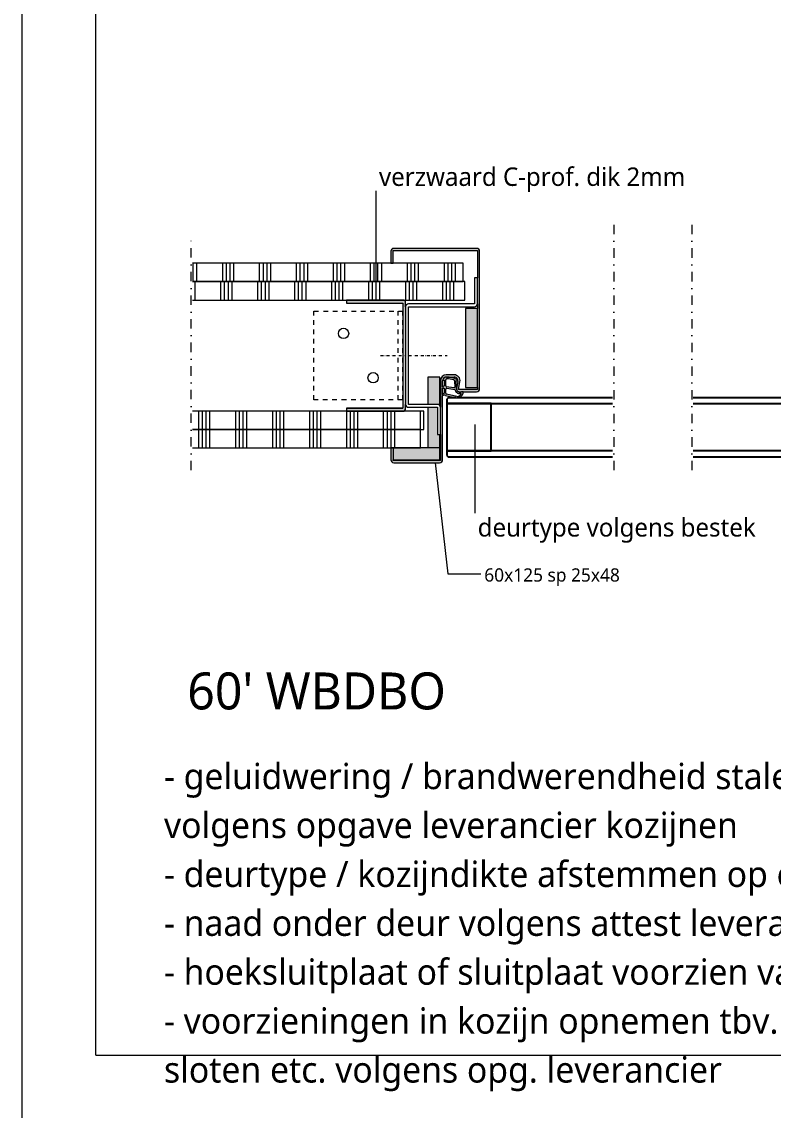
# Model space of a CAD drawing. Header units: millimetres. Extents: x -15087 to -10887, y 4459 to 7429.
# Drawn here: x -12987 to -12479, y 5956 to 6693 of the extents above; entities that cross this region are included whole.
import ezdxf

# ---------------------------------------------------------------- set-up
doc = ezdxf.new("R2010")
doc.units = ezdxf.units.MM
for name, pattern in [('Dash', [6.35, 3.175, -3.175]), ('Dash dot', [15.875, 6.35, -4.7625, 0, -4.7625]), ('Streep-stip _ detail', [4, 2, -1, 0, -1])]:
    doc.linetypes.add(name, pattern=pattern)
for name, color, linetype, lineweight in [('A-ANNO-IDEN', 131, 'Continuous', 18), ('A-DETL', 90, 'Continuous', 13), ('A-DETL-GENF', 92, 'Continuous', 18), ('G-ANNO-TEXT', 231, 'Continuous', 13)]:
    doc.layers.add(name, color=color, linetype=linetype, lineweight=lineweight)
doc.styles.add('Segoe UI_3', font='segoeui.ttf', dxfattribs={"height": 12.5})
doc.styles.add('Segoe UI_4', font='segoeui.ttf', dxfattribs={"height": 9})
doc.styles.add('Segoe UI_6', font='segoeui.ttf', dxfattribs={"height": 25})
doc.styles.add('Segoe UI_7', font='segoeui.ttf', dxfattribs={"height": 17.5})

# ---------------------------------------------------------------- blocks, each defined once
blk = doc.blocks.new('21 cementgebonden plaat - D08-V1-32_2 Binnenkozijnen - Staal')
at = {"layer": 'A-DETL-GENF'}
h = blk.add_hatch(color=256, dxfattribs=at)
h.paths.add_polyline_path([(0, 1.57), (0, 0), (9.02, 0), (9.02, 1.57), (27.5, 1.57), (27.5, 8), (0, 8)])
h.paths.add_polyline_path([(28.71, 0), (48, 0), (48, 8), (29.5, 8), (29.5, 1.57), (29.43, 1.05), (29.23, 0.57), (28.91, 0.16)])
for p, q in [((27.5, 8), (0, 8)), ((48, 8), (29.5, 8)), ((48, 0), (48, 8)), ((0, 0), (9.02, 0)), ((28.71, 0), (48, 0))]:
    blk.add_line(p, q, dxfattribs=at)
blk = doc.blocks.new('40  gipsplaat - D12_5-2957660-32_2 Binnenkozijnen - Staal')
at = {"layer": 'A-DETL-GENF', "lineweight": 13}
h = blk.add_hatch(dxfattribs=at)
h.set_pattern_fill('FP_79', color=256, style=0, pattern_type=2)
h.set_pattern_definition([(90, (12882.56, -6429.3), (-25, 1e-15), []), (90, (12885.06, -6429.3), (-25, 1e-15), []), (90, (12887.56, -6429.3), (-25, 1e-15), []), (90, (12890.06, -6429.3), (-25, 1e-15), [])])
h.paths.add_polyline_path([(155, -12.5), (157.23, -12.5), (157.23, 0), (1, 0), (1, -12.5), (138.33, -12.5)])
at = {"layer": 'A-DETL-GENF'}
for p, q in [((105, 0), (1, 0)), ((105, 0), (1, 0)), ((144, 0), (105, 0)), ((157.23, 0), (144, 0)), ((157.23, 0), (144, 0)), ((157.23, -12.5), (157.23, 0)), ((157.23, -12.5), (157.23, 0)), ((1, -12.5), (155, -12.5)), ((155, -12.5), (157.23, -12.5)), ((155, -12.5), (157.23, -12.5))]:
    blk.add_line(p, q, dxfattribs=at)
blk = doc.blocks.new('40  gipsplaat - D12_5-2957661-32_2 Binnenkozijnen - Staal')
at = {"layer": 'A-DETL-GENF', "lineweight": 13}
h = blk.add_hatch(dxfattribs=at)
h.set_pattern_fill('FP_80', color=256, style=0, pattern_type=2)
h.set_pattern_definition([(90, (12882.56, -6416.8), (-25, 1e-15), []), (90, (12885.06, -6416.8), (-25, 1e-15), []), (90, (12887.56, -6416.8), (-25, 1e-15), []), (90, (12890.06, -6416.8), (-25, 1e-15), [])])
h.paths.add_polyline_path([(155, -12.5), (155, 0), (1, 0), (1, -12.5), (138.33, -12.5)])
at = {"layer": 'A-DETL-GENF'}
for p, q in [((155, 0), (1, 0)), ((155, 0), (1, 0)), ((155, -12.5), (155, 0)), ((155, -12.5), (155, 0)), ((1, -12.5), (135, -12.5)), ((1, -12.5), (135, -12.5)), ((135, -12.5), (155, -12.5))]:
    blk.add_line(p, q, dxfattribs=at)
blk = doc.blocks.new('40  gipsplaat - D12_5-2957662-32_2 Binnenkozijnen - Staal')
at = {"layer": 'A-DETL-GENF', "lineweight": 13}
h = blk.add_hatch(dxfattribs=at)
h.set_pattern_fill('FP_81', color=256, style=0, pattern_type=2)
h.set_pattern_definition([(270, (-12697.56, 6504.3), (25, 1e-15), []), (270, (-12700.06, 6504.3), (25, 1e-15), []), (270, (-12702.56, 6504.3), (25, 1e-15), []), (270, (-12705.06, 6504.3), (25, 1e-15), [])])
h.paths.add_polyline_path([(84.22, 0), (0, 0), (0, -12.5), (184, -12.5), (184, 0)])
at = {"layer": 'A-DETL-GENF'}
for p, q in [((41, 0), (0, 0)), ((0, 0), (0, -12.5)), ((41, 0), (0, 0)), ((0, 0), (0, -12.5)), ((80, 0), (41, 0)), ((184, 0), (80, 0)), ((184, 0), (80, 0)), ((0, -12.5), (1.15, -12.5)), ((0, -12.5), (1.15, -12.5)), ((1.15, -12.5), (184, -12.5))]:
    blk.add_line(p, q, dxfattribs=at)
blk = doc.blocks.new('40  gipsplaat - D12_5-2957663-32_2 Binnenkozijnen - Staal')
at = {"layer": 'A-DETL-GENF', "lineweight": 13}
h = blk.add_hatch(dxfattribs=at)
h.set_pattern_fill('FP_82', color=256, style=0, pattern_type=2)
h.set_pattern_definition([(270, (-12698.71, 6516.8), (25, 1e-15), []), (270, (-12701.21, 6516.8), (25, 1e-15), []), (270, (-12703.71, 6516.8), (25, 1e-15), []), (270, (-12706.21, 6516.8), (25, 1e-15), [])])
h.paths.add_polyline_path([(7.96, 0), (0, 0), (0, -12.5), (182.85, -12.5), (182.85, 0), (47.35, 0)])
at = {"layer": 'A-DETL-GENF'}
for p, q in [((182.85, 0), (0, 0)), ((0, 0), (0, -12.5)), ((182.85, 0), (0, 0)), ((0, 0), (0, -12.5)), ((0, -12.5), (47.35, -12.5)), ((0, -12.5), (47.35, -12.5)), ((47.35, -12.5), (48.85, -12.5)), ((48.85, -12.5), (182.85, -12.5)), ((48.85, -12.5), (182.85, -12.5))]:
    blk.add_line(p, q, dxfattribs=at)
blk = doc.blocks.new('22 verzwaard metalstud profiel - 75 mm-2059195-32_2 Binnenkozijnen - Staal')
at = {"layer": 'A-DETL-GENF'}
blk.add_hatch(color=256, dxfattribs=at).paths.add_polyline_path([(37.5, -40), (37.5, -1), (36.5, 0), (-36.5, 0), (-37.5, -1), (-37.5, -40), (-35.5, -40), (-35.5, -2), (35.5, -2), (35.5, -40)])
for p, q in [((-36.5, 0), (-37.5, -1)), ((-37.5, -1), (-36.5, 0)), ((-33, 0), (-36.5, 0)), ((-33, 0), (-36.5, 0)), ((36.5, 0), (33, 0)), ((36.5, 0), (33, 0)), ((37.5, -1), (36.5, 0)), ((-37.5, -1), (-37.5, -40)), ((-37.5, -40), (-37.5, -1)), ((-35.5, -2), (35.5, -2)), ((-35.5, -40), (-35.5, -2)), ((-35.5, -40), (-35.5, -2)), ((-35.5, -2), (35.5, -2)), ((35.5, -2), (35.5, -40)), ((35.5, -40), (35.5, -2)), ((37.5, -1), (36.5, 0)), ((37.5, -40), (37.5, -1)), ((37.5, -40), (37.5, -1)), ((-37.5, -40), (-35.5, -40)), ((-37.5, -40), (-35.5, -40)), ((35.5, -40), (37.5, -40)), ((35.5, -40), (37.5, -40))]:
    blk.add_line(p, q, dxfattribs=at)
blk = doc.blocks.new('32 binnendeur-horizontaal - D 40 _sp17_-2397228-32_2 Binnenkozijnen - Staal')
at = {"layer": 'A-DETL-GENF', "lineweight": 25}
for p, q in [((-944.26, -998.46), (-945.26, -999.46)), ((-945.26, -999.46), (-945.26, -1002.46)), ((-939.07, -998.46), (-944.26, -998.46)), ((-833.31, -998.46), (-937.63, -998.46)), ((-688.99, -998.46), (-778.69, -998.46)), ((-682.1, -998.46), (-687.55, -998.46)), ((-681.1, -999.46), (-682.1, -998.46)), ((-681.1, -1002.46), (-681.1, -999.46)), ((-915.26, -1002.46), (-945.26, -1002.46)), ((-945.26, -1002.46), (-945.26, -1034.46)), ((-945.26, -1002.46), (-833.31, -1002.46)), ((-915.26, -1034.46), (-915.26, -1002.46)), ((-778.69, -1002.46), (-681.1, -1002.46)), ((-681.1, -1002.46), (-711.1, -1002.46)), ((-711.1, -1002.46), (-711.1, -1034.46)), ((-681.1, -1034.46), (-681.1, -1002.46)), ((-945.26, -1034.46), (-945.26, -1037.46)), ((-945.26, -1034.46), (-915.26, -1034.46)), ((-833.31, -1034.46), (-945.26, -1034.46)), ((-945.26, -1037.46), (-944.26, -1038.46)), ((-681.1, -1034.46), (-778.69, -1034.46)), ((-711.1, -1034.46), (-681.1, -1034.46)), ((-682.1, -1038.46), (-681.1, -1037.46)), ((-681.1, -1037.46), (-681.1, -1034.46)), ((-944.26, -1038.46), (-833.31, -1038.46)), ((-778.69, -1038.46), (-682.1, -1038.46))]:
    blk.add_line(p, q, dxfattribs=at)
blk = doc.blocks.new('00 Afbreeklijn 0 s l - Type 1-2393058-32_2 Binnenkozijnen - Staal')
at = {"layer": 'A-DETL-GENF', "linetype": 'Dash dot'}
blk.add_line((140, 0), (-15, 0), dxfattribs=at)
blk = doc.blocks.new('00 afbreeklijn 1 s l - Type 1-2397142-32_2 Binnenkozijnen - Staal')
at = {"layer": 'A-DETL-GENF', "linetype": 'Dash dot'}
for p, q in [((150, 0), (-20, 0)), ((150, -52.62), (-20, -52.62))]:
    blk.add_line(p, q, dxfattribs=at)
blk = doc.blocks.new('30 L-anker plat a e - 60x60-4462558-32_2 Binnenkozijnen - Staal')
at = {"layer": 'A-DETL-GENF', "linetype": 'Streep-stip _ detail', "lineweight": 13}
for p, q in [((5, 4.03), (5, 30)), ((5, -15), (5, 2))]:
    blk.add_line(p, q, dxfattribs=at)
at = {"layer": 'A-DETL-GENF', "linetype": 'Dash'}
for p, q in [((-25, -60), (-25, 0)), ((35, 0), (-25, 0)), ((35, 0), (35, -60)), ((35, -3), (-25, -3)), ((35, -60), (-25, -60))]:
    blk.add_line(p, q, dxfattribs=at)
at = {"layer": 'A-DETL-GENF', "lineweight": 13}
for centre in [(20, -20), (-10, -40)]:
    blk.add_circle(centre, 3.5, dxfattribs=at)
blk = doc.blocks.new('32 stalen kozijn kierdichting - 60x125 sp 25x48-V59-32_2 Binnenkozijnen - Staal')
at = {"layer": 'A-DETL-GENF', "lineweight": 13}
blk.add_hatch(color=256, dxfattribs=at).paths.add_polyline_path([(33, -72.5), (33.52, -72.43), (34, -72.23), (34.41, -71.91), (34.73, -71.5), (34.93, -71.02), (35, -70.5), (35.03, -16.82), (35.13, -16.26), (35.4, -15.68), (35.8, -15.19), (36.3, -14.82), (36.88, -14.59), (37.53, -14.5), (42.79, -14.5), (43.41, -14.58), (43.98, -14.8), (44.49, -15.17), (44.89, -15.64), (45.18, -16.35), (45.27, -16.88), (45.25, -17.43), (44.41, -22.15), (44.43, -22.85), (44.49, -23.14), (44.7, -23.59), (45.02, -23.97), (45.57, -24.31), (46.02, -24.45), (46.38, -24.5), (58, -24.5), (58.52, -24.43), (59, -24.23), (59.41, -23.91), (59.73, -23.5), (59.93, -23.02), (60, -22.5), (60, 70.5), (59.93, 71.02), (59.73, 71.5), (59.41, 71.91), (59, 72.23), (58.52, 72.43), (58, 72.5), (2, 72.5), (1.48, 72.43), (1, 72.23), (0.59, 71.91), (0.27, 71.5), (0.07, 71.02), (0, 70.5), (0, 62.5), (1.5, 62.5), (1.5, 71), (58.5, 71), (58.5, -23), (45.79, -23), (46.72, -17.71), (46.77, -16.71), (46.57, -15.73), (46.14, -14.83), (45.5, -14.07), (44.69, -13.49), (43.76, -13.12), (42.77, -13), (37.49, -13), (36.3, -13.2), (35.4, -13.61), (34.67, -14.17), (34.04, -15), (33.64, -15.96), (33.5, -17), (33.5, -71), (1.5, -71), (1.5, -62.5), (0, -62.5), (0, -70.5), (0.07, -71.02), (0.27, -71.5), (0.59, -71.91), (1, -72.23), (1.48, -72.43), (2, -72.5)])
h = blk.add_hatch(color=256, dxfattribs=at)
h.paths.add_polyline_path([(44.03, -28.5), (45.48, -28.5), (46.41, -28.2), (47.25, -27.72), (47.97, -27.06), (48.54, -26.26), (48.93, -25.37), (48.96, -24.93), (48.89, -24.5), (47.83, -24.5), (47.24, -24.68), (46.62, -24.72), (46.02, -24.6), (45.46, -24.35), (44.97, -23.96), (44.6, -23.47), (44.35, -22.9), (44.07, -16.81), (44.85, -17.07), (45.14, -16.95), (45.21, -16.8), (45.21, -16.72), (45.05, -16.46), (41.39, -15.03), (37.5, -14.59), (36.88, -14.67), (36.3, -14.9), (35.8, -15.27), (35.4, -15.75), (35.13, -16.31), (35.01, -16.92), (36.07, -16.57), (36.07, -20.44), (35.04, -21.23), (35.04, -22.03), (36.07, -22.05), (36.05, -25.44), (35, -26.23), (35, -27.23), (35.6, -26.96), (36.25, -26.85), (36.91, -26.91), (40.89, -27.8)])
h.paths.add_polyline_path([(44.56, -27.69), (37.43, -26.09), (37.2, -25.82), (37.12, -25.44), (37.14, -22.53), (37.27, -22.28), (37.49, -22.13), (37.77, -22.1), (43.24, -22.85), (43.42, -23.59), (43.76, -24.27), (44.25, -24.85), (44.87, -25.3), (45.57, -25.59), (46.33, -25.71), (47.27, -25.65), (47.42, -25.75), (47.51, -25.91), (47.5, -26.1), (47.46, -26.18), (46.91, -26.83), (46.21, -27.32), (45.41, -27.61)])
h.paths.add_polyline_path([(42.69, -21.77), (37.47, -21.04), (37.26, -20.88), (37.14, -20.65), (37.12, -20.52), (37.14, -16.18), (37.27, -15.96), (37.49, -15.83), (37.62, -15.81), (40.1, -15.91), (42.71, -16.49), (42.98, -16.75), (43.09, -17.11), (43.24, -21.38), (43.13, -21.6), (42.93, -21.74), (42.81, -21.77)])
at = {"layer": 'A-DETL-GENF'}
for p, q in [((0, 70.5), (0, 62.5)), ((1.5, 62.5), (1.5, 71)), ((1.5, 71), (58.5, 71)), ((58, 72.5), (2, 72.5)), ((58.5, 71), (58.5, 52.5)), ((60, -22.5), (60, 70.5)), ((0, 62.5), (1.5, 62.5)), ((58.5, 35), (58.5, 31.8)), ((42.77, -13), (37.5, -13)), ((37.53, -14.5), (42.79, -14.5)), ((33.5, -17), (33.5, -35)), ((35, -21.23), (35, -17.03)), ((35, -26.23), (35, -22.03)), ((45.25, -17.43), (44.41, -22.15)), ((45.79, -23), (46.72, -17.71)), ((58.5, -21.64), (58.5, -23)), ((35, -70.5), (35, -27.23)), ((44.03, -28.5), (45.48, -28.5)), ((58.5, -23), (45.79, -23)), ((46.38, -24.5), (47.83, -24.5)), ((48.89, -24.5), (58, -24.5)), ((33.5, -53.48), (33.5, -71)), ((1.5, -62.5), (0, -62.5)), ((0, -62.5), (0, -70.5)), ((1.5, -71), (1.5, -70.5)), ((33.5, -71), (1.5, -71)), ((2, -72.5), (33, -72.5))]:
    blk.add_line(p, q, dxfattribs=at)
at = {"layer": 'A-DETL-GENF', "lineweight": 13}
for p, q in [((58.5, 52.5), (56.5, 52.5)), ((56.5, 52.5), (56.5, 35)), ((58.5, 35), (58.5, 52.5)), ((10, 33), (10, -33)), ((56.5, 35), (12, 35)), ((12.03, -33), (12.03, 33)), ((12.03, 33), (56.5, 33)), ((35.01, -16.92), (36.07, -16.57)), ((36.07, -20.44), (35.04, -21.23)), ((35.04, -21.23), (35.04, -22.03)), ((35.04, -22.03), (36.07, -22.05)), ((36.07, -16.57), (36.07, -20.44)), ((36.07, -22.05), (36.07, -25.42)), ((37.12, -20.52), (37.12, -16.31)), ((42.69, -21.77), (37.6, -21.07)), ((43.09, -17.11), (43.25, -21.26)), ((44.35, -22.9), (44.07, -16.81)), ((44.07, -16.81), (44.85, -17.07)), ((36.07, -25.42), (35, -26.23)), ((35, -26.23), (35, -27.23)), ((36.91, -26.91), (44.03, -28.5)), ((37.12, -25.48), (37.12, -22.66)), ((44.56, -27.69), (37.58, -26.17)), ((37.77, -22.1), (43.24, -22.85)), ((48.89, -24.5), (47.83, -24.5)), ((12, -35), (31.5, -35)), ((31.5, -33), (12.03, -33)), ((31.5, -35), (31.5, -53.48)), ((33.5, -53.48), (33.5, -35)), ((31.5, -53.48), (33.5, -53.48))]:
    blk.add_line(p, q, dxfattribs=at)
at = {"layer": 'A-DETL-GENF'}
for centre, radius, start, end in [((2, 70.5), 2, 90, 180), ((58, 70.5), 2, 360, 90), ((37.5, -17), 4, 90, 180), ((37.53, -17.12), 2.53, 90.7459, 175.47521), ((37.53, -17.03), 2.53, 90, 165), ((42.77, -17.01), 4.01, 350, 90), ((42.79, -17), 2.5, 350, 90), ((37.53, -17.03), 2.53, 177.44164, 180), ((46.38, -22.5), 2, 170, 198.57143), ((46.38, -22.5), 2, 227.14286, 270), ((58, -22.5), 2, 270, 360), ((2, -70.5), 2, 180, 270), ((33, -70.5), 2, 270, 0)]:
    blk.add_arc(centre, radius, start, end, dxfattribs=at)
at = {"layer": 'A-DETL-GENF', "lineweight": 13}
for centre, radius, start, end in [((12, 33), 2, 90, 180), ((56.5, 35), 2, 270, 360), ((37.7, -29.84), 15.27, 61.21745, 90.7459), ((37.62, -16.31), 0.5, 90.13868, 180), ((37.68, -20.52), 0.559, 180, 262.06047), ((38.25, -31.05), 15.26, 73.67048, 92.37246), ((42.33, -17.14), 0.763, 2.23949, 73.67048), ((42.76, -21.28), 0.49, 261.3413, 2.23949), ((44.89, -16.74), 0.329, 263.93702, 60.45347), ((36.35, -29.48), 2.63, 77.76858, 120.96171), ((37.69, -22.66), 0.569, 82.18503, 180), ((37.87, -25.48), 0.75, 180, 247.12319), ((46.44, -22.49), 3.21, 186.43337, 281.65663), ((46.79, -22.19), 2.53, 196.2464, 294.40165), ((44.7, -24.42), 3.28, 267.50726, 327.38116), ((44.56, -24.03), 4.57, 281.58473, 342.92959), ((47.16, -25.99), 0.356, 327.38116, 101.65663), ((47.28, -25), 1.69, 347.30521, 17.18047), ((12, -33), 2, 180, 270), ((31.5, -35), 2, 360, 90)]:
    blk.add_arc(centre, radius, start, end, dxfattribs=at)
blk = doc.blocks.new('21 cementgebonden plaat - D08-2402916-32_2 Binnenkozijnen - Staal')
at = {"layer": 'A-DETL-GENF'}
blk.add_hatch(color=256, dxfattribs=at).paths.add_polyline_path([(31.57, 0), (31.57, 8), (0, 8), (0, 0)])
for p, q in [((31.57, 8), (0, 8)), ((0, 8), (0, 0)), ((31.57, 0), (31.57, 8)), ((0, 0), (31.57, 0))]:
    blk.add_line(p, q, dxfattribs=at)
blk = doc.blocks.new('21 cementgebonden plaat - D08-2403048-32_2 Binnenkozijnen - Staal')
at = {"layer": 'A-DETL-GENF'}
blk.add_hatch(color=256, dxfattribs=at).paths.add_polyline_path([(0, 0), (53.44, 0), (53.44, 8), (0, 8)])
for p, q in [((53.44, 8), (0, 8)), ((0, 8), (0, 0)), ((53.44, 0), (53.44, 8)), ((0, 0), (53.44, 0))]:
    blk.add_line(p, q, dxfattribs=at)

msp = doc.modelspace()

# ---------------------------------------------------------------- linework, layer by layer
at = {"layer": 'A-ANNO-IDEN'}
for p, q in [((-12747.56, 6504.3), (-12747.56, 6588.62)), ((-12680.77, 6420.17), (-12680.77, 6351.49)), ((-12707.56, 6394.3), (-12699.02, 6319.21)), ((-12699.02, 6319.21), (-12676.35, 6319.21))]:
    msp.add_line(p, q, dxfattribs=at)
at = {"layer": 'A-DETL', "lineweight": 18}
for p, q in [((-12987.1, 7428.63), (-12987.1, 4458.63)), ((-12937.1, 5993.63), (-12937.1, 7268.63)), ((-12937.1, 5993.63), (-10937.1, 5993.63))]:
    msp.add_line(p, q, dxfattribs=at)

# ---------------------------------------------------------------- block references
at = {"layer": 'A-DETL-GENF', "linetype": 'Dash dot'}
for name, p, rotation in [('00 afbreeklijn 1 s l - Type 1-2397142-32_2 Binnenkozijnen - Staal', (-12586.77, 6405.3), 90), ('00 Afbreeklijn 0 s l - Type 1-2393058-32_2 Binnenkozijnen - Staal', (-12872.56, 6529.3), 270)]:
    msp.add_blockref(name, p, dxfattribs=dict(at, rotation=rotation))
at = {"layer": 'A-DETL-GENF', "lineweight": 13}
msp.add_blockref('32 stalen kozijn kierdichting - 60x125 sp 25x48-V59-32_2 Binnenkozijnen - Staal', (-12737.56, 6466.8), dxfattribs=at)
at = {"layer": 'A-DETL-GENF'}
for name, p, rotation in [('40  gipsplaat - D12_5-2957663-32_2 Binnenkozijnen - Staal', (-12688.71, 6516.8), 180), ('40  gipsplaat - D12_5-2957662-32_2 Binnenkozijnen - Staal', (-12687.56, 6504.3), 180), ('22 verzwaard metalstud profiel - 75 mm-2059195-32_2 Binnenkozijnen - Staal', (-12727.56, 6466.8), 270), ('21 cementgebonden plaat - D08-2403048-32_2 Binnenkozijnen - Staal', (-12679.06, 6445.16), 90), ('21 cementgebonden plaat - D08-V1-32_2 Binnenkozijnen - Staal', (-12704.49, 6404.3), 90)]:
    msp.add_blockref(name, p, dxfattribs=dict(at, rotation=rotation))
at = {"layer": 'A-DETL-GENF', "linetype": 'Streep-stip _ detail', "lineweight": 13, "rotation": 269.9999999999995}
msp.add_blockref('30 L-anker plat a e - 60x60-4462558-32_2 Binnenkozijnen - Staal', (-12729.56, 6471.8), dxfattribs=at)
at = {"layer": 'A-DETL-GENF', "lineweight": 25}
msp.add_blockref('32 binnendeur-horizontaal - D 40 _sp17_-2397228-32_2 Binnenkozijnen - Staal', (-11754.46, 7436.76), dxfattribs=at)
at = {"layer": 'A-DETL-GENF'}
for name, p in [('40  gipsplaat - D12_5-2957660-32_2 Binnenkozijnen - Staal', (-12872.56, 6429.3)), ('40  gipsplaat - D12_5-2957661-32_2 Binnenkozijnen - Staal', (-12872.56, 6416.8)), ('21 cementgebonden plaat - D08-2402916-32_2 Binnenkozijnen - Staal', (-12736.06, 6396.3))]:
    msp.add_blockref(name, p, dxfattribs=at)

# ---------------------------------------------------------------- texts
at = {"layer": 'G-ANNO-TEXT', "color": 7, "attachment_point": 1}
for s, insert, char_height, width, style in [("60' WBDBO", (-12875.18, 6252.48), 25, 223.27, 'Segoe UI_6'), ('- geluidwering / brandwerendheid stalen kozijn-deurcombinatie ', (-12890.93, 6191.07), 17.5, 853.7972, 'Segoe UI_7'), ('volgens opgave leverancier kozijnen', (-12890.93, 6158), 17.5, 478.2066, 'Segoe UI_7'), ('- deurtype / kozijndikte afstemmen op eisen', (-12890.93, 6124.92), 17.5, 586.0336, 'Segoe UI_7'), ('- naad onder deur volgens attest leverancier', (-12890.93, 6091.85), 17.5, 584.831, 'Segoe UI_7'), ('- hoeksluitplaat of sluitplaat voorzien van lip toepassen', (-12890.93, 6058.78), 17.5, 727.9322, 'Segoe UI_7'), ('- voorzieningen in kozijn opnemen tbv. deurdrangers, elektr. ', (-12890.93, 6025.7), 17.5, 806.8985, 'Segoe UI_7'), ('sloten etc. volgens opg. leverancier', (-12890.93, 5992.63), 17.5, 464.1771, 'Segoe UI_7')]:
    msp.add_mtext(s, dxfattribs=dict(at, insert=insert, char_height=char_height, width=width, style=style))

# ---------------------------------------------------------------- next in the draw order: texts
at = {"layer": 'A-ANNO-IDEN', "lineweight": 13, "attachment_point": 1, "bg_fill": 3, "box_fill_scale": 1.25, "bg_fill_color": 9, "bg_fill_true_color": 13158600, "bg_fill_transparency": 0}
for s, insert, char_height, width, style in [('verzwaard C-prof. dik 2mm', (-12745.62, 6594.02), 12.5, 254.1349, 'Segoe UI_3'), ('deurtype volgens bestek', (-12678.83, 6356.89), 12.5, 229.6835, 'Segoe UI_3'), ('60x125 sp 25x48', (-12674.41, 6322.92), 9, 119.0506, 'Segoe UI_4')]:
    msp.add_mtext(s, dxfattribs=dict(at, insert=insert, char_height=char_height, width=width, style=style))

doc.saveas('drawing.dxf')
